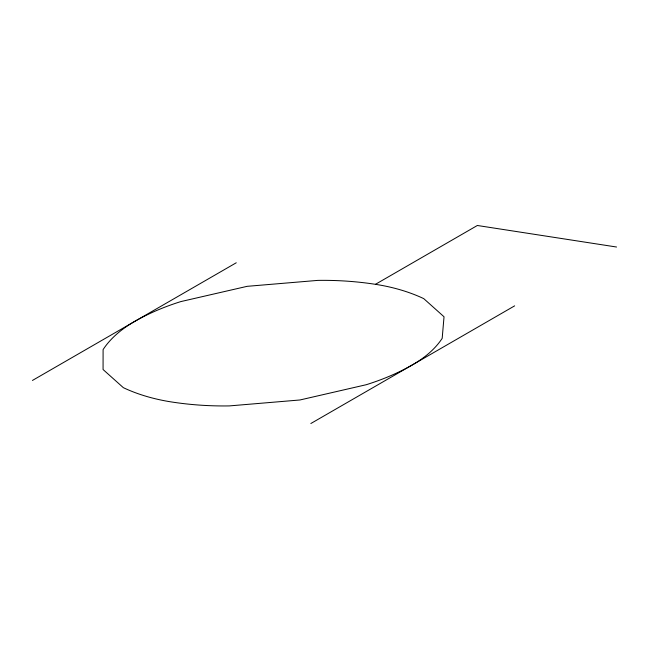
<?xml version="1.0" encoding="UTF-8"?>
<svg xmlns="http://www.w3.org/2000/svg" width="649" height="649" viewBox="0 0 649 649"><rect width="100%" height="100%" fill="white"/><g stroke="black" fill="none" stroke-linecap="round" stroke-linejoin="round"><path stroke-width="0.97" d="M32.45 380.444L236.252 262.78M375.447 284.319A128.778 74.351 0 0 1 423.756 298.637L444.03 316.777L442.188 338.34A128.778 74.351 0 0 1 412.748 364.681A201.685 116.447 0 0 1 366.214 384.727L299.927 399.979L229.308 405.909A201.685 116.447 0 0 1 171.652 401.982A128.778 74.351 0 0 1 123.342 387.664L103.069 369.524L103.094 349.592A136.736 78.943 0 0 1 134.351 321.612A201.685 116.447 0 0 1 180.884 301.574L247.18 286.323L317.791 280.392A201.685 116.447 0 0 1 375.447 284.319L477.348 225.487L616.55 247.018M310.847 423.513L514.649 305.849"/></g></svg>
